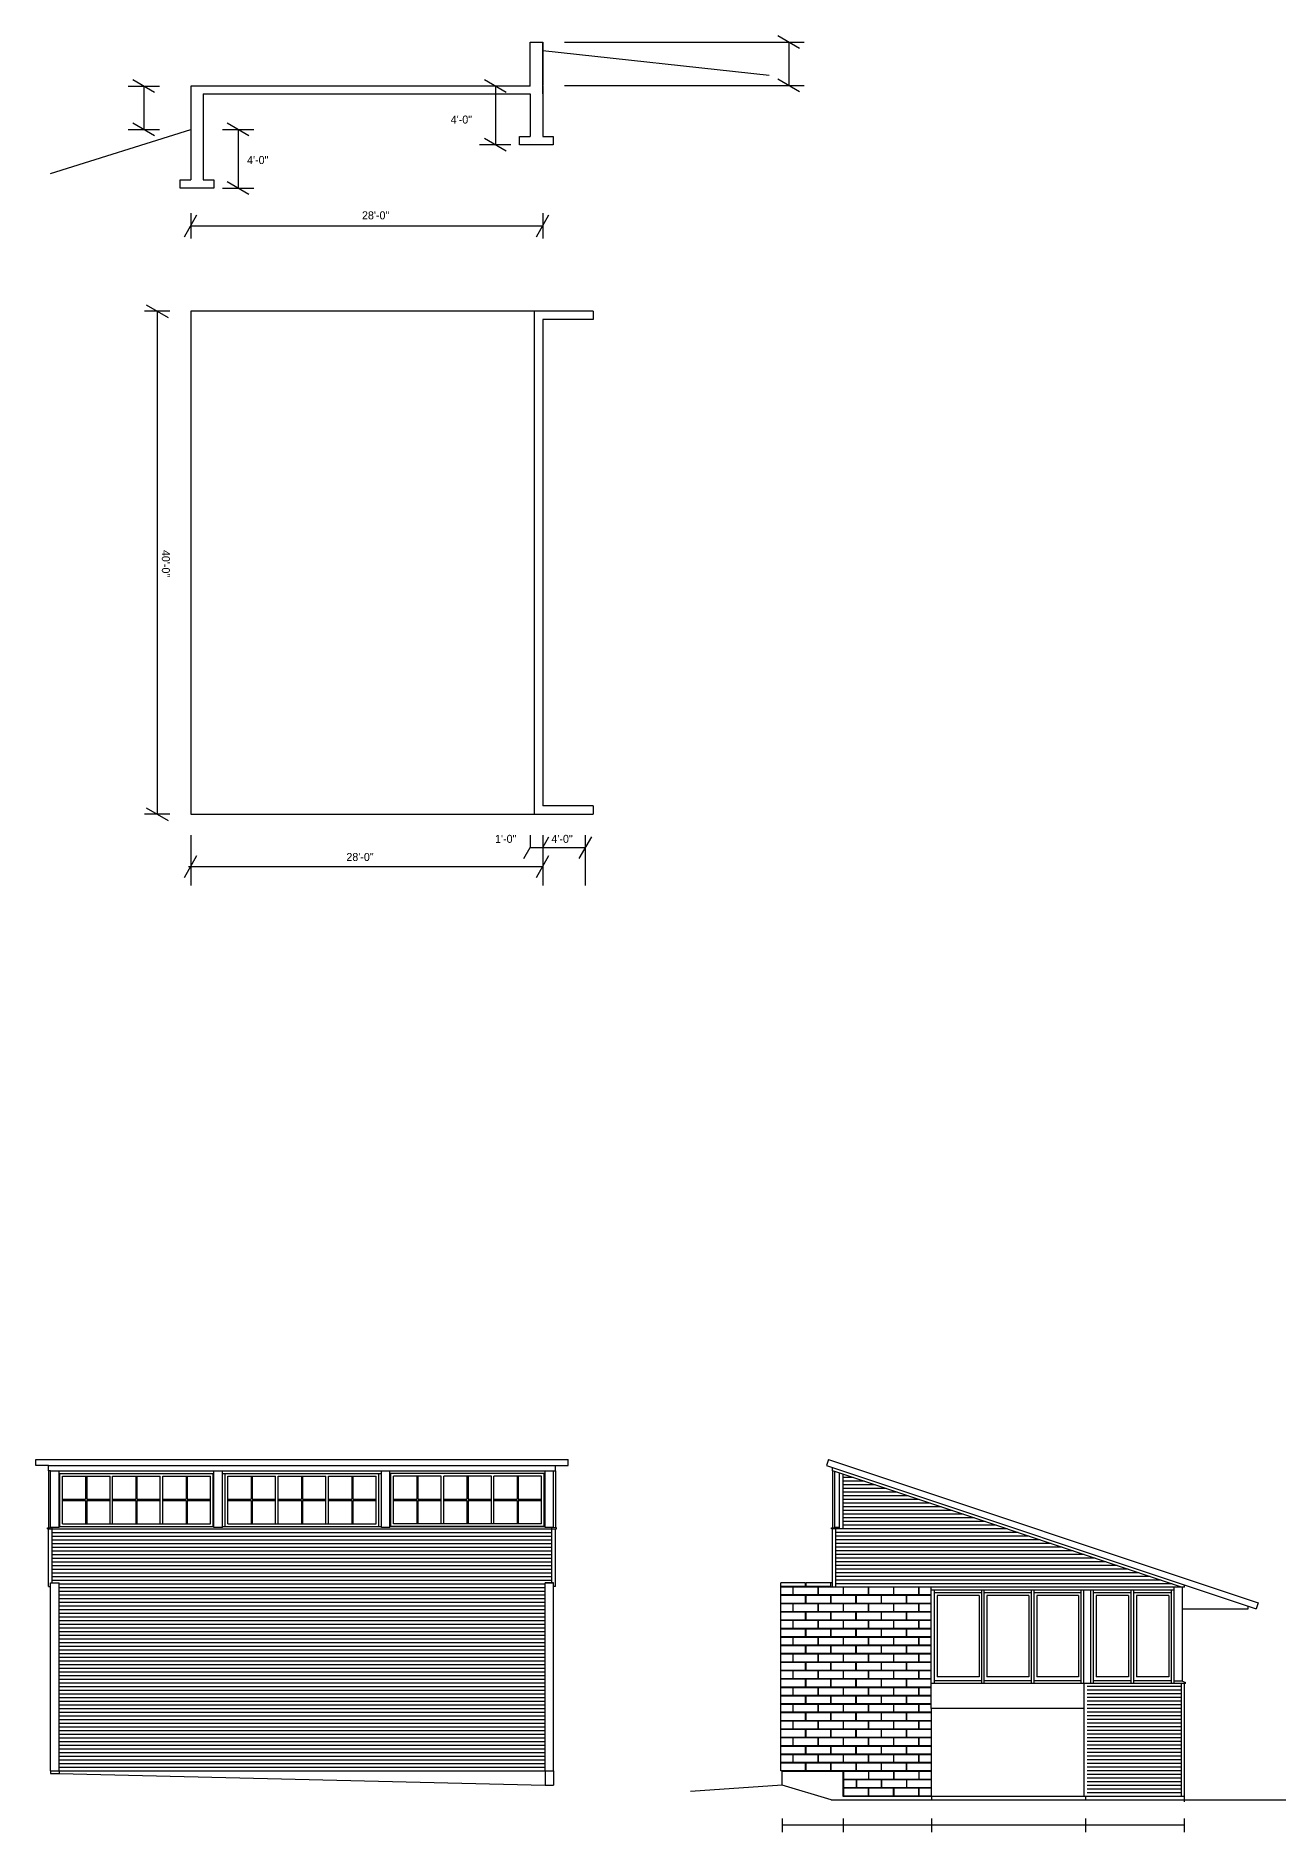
# Model space of a CAD drawing. Header units: inches. Extents: x 419 to 4751, y 1784 to 3815.
# Drawn here: x 2836 to 4022, y 1784 to 3498 of the extents above; entities that cross this region are included whole.
import ezdxf

# ---------------------------------------------------------------- set-up
doc = ezdxf.new("R2010")
doc.units = ezdxf.units.IN
doc.header["$MEASUREMENT"] = 0
for name, color, linetype in [('blocks', 251, 'Continuous'), ('const', 253, 'Continuous'), ('e1', 253, 'Continuous'), ('e2', 251, 'Continuous'), ('walls', 7, 'Continuous')]:
    doc.layers.add(name, color=color, linetype=linetype)

msp = doc.modelspace()

# ---------------------------------------------------------------- linework, layer by layer
msp.add_line((3307.9, 3492.3), (3319.9, 3492.3))
at = {"layer": 'blocks'}
for p, q in [((3570.8, 2018.2), (3547.3, 2018.2)), ((3558.6, 2017.7), (3547.3, 2017.7)), ((3558.6, 2010.2), (3547.3, 2010.2)), ((3570.8, 2009.7), (3547.3, 2009.7)), ((3558.6, 2017.7), (3558.6, 2010.2)), ((3582.6, 2017.7), (3559.1, 2017.7)), ((3559.1, 2010.2), (3559.1, 2017.7)), ((3582.6, 2010.2), (3559.1, 2010.2)), ((3570.8, 2018.2), (3570.8, 2021.7)), ((3570.8, 2002.2), (3570.8, 2009.7)), ((3571.3, 2018.2), (3571.3, 2021.7)), ((3594.8, 2018.2), (3571.3, 2018.2)), ((3594.8, 2009.7), (3571.3, 2009.7)), ((3571.3, 2002.2), (3571.3, 2009.7)), ((3582.6, 2017.7), (3582.6, 2010.2)), ((3596.6, 2017.7), (3583.1, 2017.7)), ((3583.1, 2010.2), (3583.1, 2017.7)), ((3606.6, 2010.2), (3583.1, 2010.2)), ((3594.8, 2018.2), (3594.8, 2021.7)), ((3594.8, 2002.2), (3594.8, 2009.7)), ((3595.3, 2002.2), (3595.3, 2009.7)), ((3618.8, 2009.7), (3595.3, 2009.7)), ((3606.6, 2017.7), (3606.6, 2010.2)), ((3607.1, 2010.2), (3607.1, 2017.7)), ((3630.6, 2010.2), (3607.1, 2010.2)), ((3618.8, 2002.2), (3618.8, 2009.7)), ((3642.8, 2009.7), (3619.3, 2009.7)), ((3619.3, 2002.2), (3619.3, 2009.7)), ((3630.6, 2017.7), (3630.6, 2010.2)), ((3631.1, 2010.2), (3631.1, 2017.7)), ((3654.6, 2010.2), (3631.1, 2010.2)), ((3642.8, 2009.7), (3642.8, 2002.2)), ((3666.8, 2009.7), (3643.3, 2009.7)), ((3643.3, 2002.2), (3643.3, 2009.7)), ((3654.6, 2017.7), (3654.6, 2010.2)), ((3655.1, 2010.2), (3655.1, 2017.7)), ((3678.6, 2010.2), (3655.1, 2010.2)), ((3666.8, 2009.7), (3666.8, 2002.2)), ((3667.3, 2002.2), (3667.3, 2009.7)), ((3690.8, 2009.7), (3667.3, 2009.7)), ((3678.6, 2017.7), (3678.6, 2010.2)), ((3679.1, 2010.2), (3679.1, 2017.7)), ((3690.8, 2010.2), (3679.1, 2010.2)), ((3570.8, 2002.2), (3547.3, 2002.2)), ((3558.6, 2001.7), (3547.3, 2001.7)), ((3558.6, 1994.2), (3547.3, 1994.2)), ((3570.8, 1993.7), (3547.3, 1993.7)), ((3558.6, 2001.7), (3558.6, 1994.2)), ((3559.1, 1994.2), (3559.1, 2001.7)), ((3582.6, 2001.7), (3559.1, 2001.7)), ((3582.6, 1994.2), (3559.1, 1994.2)), ((3570.8, 1986.2), (3570.8, 1993.7)), ((3594.8, 2002.2), (3571.3, 2002.2)), ((3594.8, 1993.7), (3571.3, 1993.7)), ((3571.3, 1986.2), (3571.3, 1993.7)), ((3582.6, 2001.7), (3582.6, 1994.2)), ((3606.6, 2001.7), (3583.1, 2001.7)), ((3583.1, 1994.2), (3583.1, 2001.7)), ((3606.6, 1994.2), (3583.1, 1994.2)), ((3594.8, 1986.2), (3594.8, 1993.7)), ((3618.8, 2002.2), (3595.3, 2002.2)), ((3595.3, 1986.2), (3595.3, 1993.7)), ((3618.8, 1993.7), (3595.3, 1993.7)), ((3606.6, 2001.7), (3606.6, 1994.2)), ((3630.6, 2001.7), (3607.1, 2001.7)), ((3607.1, 1994.2), (3607.1, 2001.7)), ((3630.6, 1994.2), (3607.1, 1994.2)), ((3618.8, 1986.2), (3618.8, 1993.7)), ((3642.8, 2002.2), (3619.3, 2002.2)), ((3642.8, 1993.7), (3619.3, 1993.7)), ((3619.3, 1986.2), (3619.3, 1993.7)), ((3630.6, 2001.7), (3630.6, 1994.2)), ((3654.6, 2001.7), (3631.1, 2001.7)), ((3631.1, 1994.2), (3631.1, 2001.7)), ((3654.6, 1994.2), (3631.1, 1994.2)), ((3642.8, 1993.7), (3642.8, 1986.2)), ((3666.8, 2002.2), (3643.3, 2002.2)), ((3666.8, 1993.7), (3643.3, 1993.7)), ((3643.3, 1986.2), (3643.3, 1993.7)), ((3654.6, 2001.7), (3654.6, 1994.2)), ((3678.6, 2001.7), (3655.1, 2001.7)), ((3655.1, 1994.2), (3655.1, 2001.7)), ((3678.6, 1994.2), (3655.1, 1994.2)), ((3666.8, 1993.7), (3666.8, 1986.2)), ((3690.8, 2002.2), (3667.3, 2002.2)), ((3667.3, 1986.2), (3667.3, 1993.7)), ((3690.8, 1993.7), (3667.3, 1993.7)), ((3678.6, 2001.7), (3678.6, 1994.2)), ((3679.1, 1994.2), (3679.1, 2001.7)), ((3690.8, 2001.7), (3679.1, 2001.7)), ((3690.8, 1994.2), (3679.1, 1994.2)), ((3570.8, 1986.2), (3547.3, 1986.2)), ((3558.6, 1985.7), (3547.3, 1985.7)), ((3558.6, 1978.2), (3547.3, 1978.2)), ((3570.8, 1977.7), (3547.3, 1977.7)), ((3558.6, 1985.7), (3558.6, 1978.2)), ((3559.1, 1978.2), (3559.1, 1985.7)), ((3582.6, 1985.7), (3559.1, 1985.7)), ((3582.6, 1978.2), (3559.1, 1978.2)), ((3570.8, 1970.2), (3570.8, 1977.7)), ((3594.8, 1986.2), (3571.3, 1986.2)), ((3571.3, 1970.2), (3571.3, 1977.7)), ((3594.8, 1977.7), (3571.3, 1977.7)), ((3582.6, 1985.7), (3582.6, 1978.2)), ((3606.6, 1985.7), (3583.1, 1985.7)), ((3583.1, 1978.2), (3583.1, 1985.7)), ((3606.6, 1978.2), (3583.1, 1978.2)), ((3594.8, 1970.2), (3594.8, 1977.7)), ((3618.8, 1986.2), (3595.3, 1986.2)), ((3595.3, 1970.2), (3595.3, 1977.7)), ((3618.8, 1977.7), (3595.3, 1977.7)), ((3606.6, 1985.7), (3606.6, 1978.2)), ((3630.6, 1985.7), (3607.1, 1985.7)), ((3607.1, 1978.2), (3607.1, 1985.7)), ((3630.6, 1978.2), (3607.1, 1978.2)), ((3618.8, 1970.2), (3618.8, 1977.7)), ((3642.8, 1986.2), (3619.3, 1986.2)), ((3642.8, 1977.7), (3619.3, 1977.7)), ((3619.3, 1970.2), (3619.3, 1977.7)), ((3630.6, 1985.7), (3630.6, 1978.2)), ((3654.6, 1985.7), (3631.1, 1985.7)), ((3631.1, 1978.2), (3631.1, 1985.7)), ((3654.6, 1978.2), (3631.1, 1978.2)), ((3642.8, 1977.7), (3642.8, 1970.2)), ((3666.8, 1986.2), (3643.3, 1986.2)), ((3643.3, 1970.2), (3643.3, 1977.7)), ((3666.8, 1977.7), (3643.3, 1977.7)), ((3654.6, 1985.7), (3654.6, 1978.2)), ((3678.6, 1985.7), (3655.1, 1985.7)), ((3655.1, 1978.2), (3655.1, 1985.7)), ((3678.6, 1978.2), (3655.1, 1978.2)), ((3666.8, 1977.7), (3666.8, 1970.2)), ((3690.8, 1986.2), (3667.3, 1986.2)), ((3667.3, 1970.2), (3667.3, 1977.7)), ((3690.8, 1977.7), (3667.3, 1977.7)), ((3678.6, 1985.7), (3678.6, 1978.2)), ((3679.1, 1978.2), (3679.1, 1985.7)), ((3690.8, 1985.7), (3679.1, 1985.7)), ((3690.8, 1978.2), (3679.1, 1978.2)), ((3570.8, 1970.2), (3547.3, 1970.2)), ((3558.6, 1969.7), (3547.3, 1969.7)), ((3558.6, 1962.2), (3547.3, 1962.2)), ((3570.8, 1961.7), (3547.3, 1961.7)), ((3558.6, 1969.7), (3558.6, 1962.2)), ((3559.1, 1962.2), (3559.1, 1969.7)), ((3582.6, 1969.7), (3559.1, 1969.7)), ((3582.6, 1962.2), (3559.1, 1962.2)), ((3570.8, 1954.2), (3570.8, 1961.7)), ((3594.8, 1970.2), (3571.3, 1970.2)), ((3594.8, 1961.7), (3571.3, 1961.7)), ((3571.3, 1954.2), (3571.3, 1961.7)), ((3582.6, 1969.7), (3582.6, 1962.2)), ((3606.6, 1969.7), (3583.1, 1969.7)), ((3583.1, 1962.2), (3583.1, 1969.7)), ((3606.6, 1962.2), (3583.1, 1962.2)), ((3594.8, 1954.2), (3594.8, 1961.7)), ((3618.8, 1970.2), (3595.3, 1970.2)), ((3595.3, 1954.2), (3595.3, 1961.7)), ((3618.8, 1961.7), (3595.3, 1961.7)), ((3606.6, 1969.7), (3606.6, 1962.2)), ((3630.6, 1969.7), (3607.1, 1969.7)), ((3607.1, 1962.2), (3607.1, 1969.7)), ((3630.6, 1962.2), (3607.1, 1962.2)), ((3618.8, 1954.2), (3618.8, 1961.7)), ((3642.8, 1970.2), (3619.3, 1970.2)), ((3642.8, 1961.7), (3619.3, 1961.7)), ((3619.3, 1954.2), (3619.3, 1961.7)), ((3630.6, 1969.7), (3630.6, 1962.2)), ((3631.1, 1962.2), (3631.1, 1969.7)), ((3654.6, 1969.7), (3631.1, 1969.7)), ((3654.6, 1962.2), (3631.1, 1962.2)), ((3642.8, 1961.7), (3642.8, 1954.2)), ((3666.8, 1970.2), (3643.3, 1970.2)), ((3666.8, 1961.7), (3643.3, 1961.7)), ((3643.3, 1954.2), (3643.3, 1961.7)), ((3654.6, 1969.7), (3654.6, 1962.2)), ((3678.6, 1969.7), (3655.1, 1969.7)), ((3655.1, 1962.2), (3655.1, 1969.7)), ((3678.6, 1962.2), (3655.1, 1962.2)), ((3666.8, 1961.7), (3666.8, 1954.2)), ((3690.8, 1970.2), (3667.3, 1970.2)), ((3667.3, 1954.2), (3667.3, 1961.7)), ((3690.8, 1961.7), (3667.3, 1961.7)), ((3678.6, 1969.7), (3678.6, 1962.2)), ((3679.1, 1962.2), (3679.1, 1969.7)), ((3690.8, 1969.7), (3679.1, 1969.7)), ((3690.8, 1962.2), (3679.1, 1962.2)), ((3570.8, 1954.2), (3547.3, 1954.2)), ((3558.6, 1953.7), (3547.3, 1953.7)), ((3558.6, 1946.2), (3547.3, 1946.2)), ((3570.8, 1945.7), (3547.3, 1945.7)), ((3570.8, 1938.2), (3547.3, 1938.2)), ((3558.6, 1937.7), (3547.3, 1937.7)), ((3558.6, 1953.7), (3558.6, 1946.2)), ((3558.6, 1937.7), (3558.6, 1930.2)), ((3559.1, 1946.2), (3559.1, 1953.7)), ((3582.6, 1953.7), (3559.1, 1953.7)), ((3582.6, 1946.2), (3559.1, 1946.2)), ((3582.6, 1937.7), (3559.1, 1937.7)), ((3559.1, 1930.2), (3559.1, 1937.7)), ((3570.8, 1938.2), (3570.8, 1945.7)), ((3594.8, 1954.2), (3571.3, 1954.2)), ((3594.8, 1945.7), (3571.3, 1945.7)), ((3571.3, 1938.2), (3571.3, 1945.7)), ((3594.8, 1938.2), (3571.3, 1938.2)), ((3582.6, 1953.7), (3582.6, 1946.2)), ((3582.6, 1937.7), (3582.6, 1930.2)), ((3606.6, 1953.7), (3583.1, 1953.7)), ((3583.1, 1946.2), (3583.1, 1953.7)), ((3606.6, 1946.2), (3583.1, 1946.2)), ((3606.6, 1937.7), (3583.1, 1937.7)), ((3583.1, 1930.2), (3583.1, 1937.7)), ((3594.8, 1938.2), (3594.8, 1945.7)), ((3618.8, 1954.2), (3595.3, 1954.2)), ((3618.8, 1945.7), (3595.3, 1945.7)), ((3595.3, 1938.2), (3595.3, 1945.7)), ((3618.8, 1938.2), (3595.3, 1938.2)), ((3606.6, 1953.7), (3606.6, 1946.2)), ((3606.6, 1937.7), (3606.6, 1930.2)), ((3630.6, 1953.7), (3607.1, 1953.7)), ((3607.1, 1946.2), (3607.1, 1953.7)), ((3630.6, 1946.2), (3607.1, 1946.2)), ((3630.6, 1937.7), (3607.1, 1937.7)), ((3607.1, 1930.2), (3607.1, 1937.7)), ((3618.8, 1938.2), (3618.8, 1945.7)), ((3642.8, 1954.2), (3619.3, 1954.2)), ((3642.8, 1945.7), (3619.3, 1945.7)), ((3619.3, 1938.2), (3619.3, 1945.7)), ((3642.8, 1938.2), (3619.3, 1938.2)), ((3630.6, 1953.7), (3630.6, 1946.2)), ((3630.6, 1937.7), (3630.6, 1930.2)), ((3654.6, 1953.7), (3631.1, 1953.7)), ((3631.1, 1946.2), (3631.1, 1953.7)), ((3654.6, 1946.2), (3631.1, 1946.2)), ((3631.1, 1930.2), (3631.1, 1937.7)), ((3654.6, 1937.7), (3631.1, 1937.7)), ((3642.8, 1945.7), (3642.8, 1938.2)), ((3666.8, 1954.2), (3643.3, 1954.2)), ((3666.8, 1945.7), (3643.3, 1945.7)), ((3643.3, 1938.2), (3643.3, 1945.7)), ((3666.8, 1938.2), (3643.3, 1938.2)), ((3654.6, 1953.7), (3654.6, 1946.2)), ((3654.6, 1937.7), (3654.6, 1930.2)), ((3678.6, 1953.7), (3655.1, 1953.7)), ((3655.1, 1946.2), (3655.1, 1953.7)), ((3678.6, 1946.2), (3655.1, 1946.2)), ((3678.6, 1937.7), (3655.1, 1937.7)), ((3655.1, 1930.2), (3655.1, 1937.7)), ((3666.8, 1945.7), (3666.8, 1938.2)), ((3690.8, 1954.2), (3667.3, 1954.2)), ((3690.8, 1945.7), (3667.3, 1945.7)), ((3667.3, 1938.2), (3667.3, 1945.7)), ((3690.8, 1938.2), (3667.3, 1938.2)), ((3678.6, 1953.7), (3678.6, 1946.2)), ((3678.6, 1937.7), (3678.6, 1930.2)), ((3679.1, 1946.2), (3679.1, 1953.7)), ((3690.8, 1953.7), (3679.1, 1953.7)), ((3690.8, 1946.2), (3679.1, 1946.2)), ((3679.1, 1930.2), (3679.1, 1937.7)), ((3690.8, 1937.7), (3679.1, 1937.7)), ((3558.6, 1930.2), (3547.3, 1930.2)), ((3570.8, 1929.7), (3547.3, 1929.7)), ((3570.8, 1922.2), (3547.3, 1922.2)), ((3558.6, 1921.7), (3547.3, 1921.7)), ((3558.6, 1921.7), (3558.6, 1914.2)), ((3582.6, 1930.2), (3559.1, 1930.2)), ((3582.6, 1921.7), (3559.1, 1921.7)), ((3559.1, 1914.2), (3559.1, 1921.7)), ((3570.8, 1922.2), (3570.8, 1929.7)), ((3594.8, 1929.7), (3571.3, 1929.7)), ((3571.3, 1922.2), (3571.3, 1929.7)), ((3594.8, 1922.2), (3571.3, 1922.2)), ((3582.6, 1921.7), (3582.6, 1914.2)), ((3606.6, 1930.2), (3583.1, 1930.2)), ((3606.6, 1921.7), (3583.1, 1921.7)), ((3583.1, 1914.2), (3583.1, 1921.7)), ((3594.8, 1922.2), (3594.8, 1929.7)), ((3595.3, 1922.2), (3595.3, 1929.7)), ((3618.8, 1929.7), (3595.3, 1929.7)), ((3618.8, 1922.2), (3595.3, 1922.2)), ((3606.6, 1921.7), (3606.6, 1914.2)), ((3630.6, 1930.2), (3607.1, 1930.2)), ((3630.6, 1921.7), (3607.1, 1921.7)), ((3607.1, 1914.2), (3607.1, 1921.7)), ((3618.8, 1922.2), (3618.8, 1929.7)), ((3642.8, 1929.7), (3619.3, 1929.7)), ((3619.3, 1922.2), (3619.3, 1929.7)), ((3642.8, 1922.2), (3619.3, 1922.2)), ((3630.6, 1921.7), (3630.6, 1914.2)), ((3654.6, 1930.2), (3631.1, 1930.2)), ((3631.1, 1914.2), (3631.1, 1921.7)), ((3654.6, 1921.7), (3631.1, 1921.7)), ((3642.8, 1929.7), (3642.8, 1922.2)), ((3666.8, 1929.7), (3643.3, 1929.7)), ((3643.3, 1922.2), (3643.3, 1929.7)), ((3666.8, 1922.2), (3643.3, 1922.2)), ((3654.6, 1921.7), (3654.6, 1914.2)), ((3678.6, 1930.2), (3655.1, 1930.2)), ((3678.6, 1921.7), (3655.1, 1921.7)), ((3655.1, 1914.2), (3655.1, 1921.7)), ((3666.8, 1929.7), (3666.8, 1922.2)), ((3667.3, 1922.2), (3667.3, 1929.7)), ((3690.8, 1929.7), (3667.3, 1929.7)), ((3690.8, 1922.2), (3667.3, 1922.2)), ((3678.6, 1921.7), (3678.6, 1914.2)), ((3690.8, 1930.2), (3679.1, 1930.2)), ((3679.1, 1914.2), (3679.1, 1921.7)), ((3690.8, 1921.7), (3679.1, 1921.7)), ((3558.6, 1914.2), (3547.3, 1914.2)), ((3570.8, 1913.7), (3547.3, 1913.7)), ((3570.8, 1906.2), (3547.3, 1906.2)), ((3558.6, 1905.7), (3547.3, 1905.7)), ((3558.6, 1905.7), (3558.6, 1898.2)), ((3582.6, 1914.2), (3559.1, 1914.2)), ((3559.1, 1898.2), (3559.1, 1905.7)), ((3582.6, 1905.7), (3559.1, 1905.7)), ((3570.8, 1906.2), (3570.8, 1913.7)), ((3594.8, 1913.7), (3571.3, 1913.7)), ((3571.3, 1906.2), (3571.3, 1913.7)), ((3594.8, 1906.2), (3571.3, 1906.2)), ((3582.6, 1905.7), (3582.6, 1898.2)), ((3606.6, 1914.2), (3583.1, 1914.2)), ((3583.1, 1898.2), (3583.1, 1905.7)), ((3606.6, 1905.7), (3583.1, 1905.7)), ((3594.8, 1906.2), (3594.8, 1913.7)), ((3595.3, 1906.2), (3595.3, 1913.7)), ((3618.8, 1913.7), (3595.3, 1913.7)), ((3618.8, 1906.2), (3595.3, 1906.2)), ((3606.6, 1905.7), (3606.6, 1898.2)), ((3630.6, 1914.2), (3607.1, 1914.2)), ((3607.1, 1898.2), (3607.1, 1905.7)), ((3630.6, 1905.7), (3607.1, 1905.7)), ((3618.8, 1906.2), (3618.8, 1913.7)), ((3642.8, 1913.7), (3619.3, 1913.7)), ((3619.3, 1906.2), (3619.3, 1913.7)), ((3642.8, 1906.2), (3619.3, 1906.2)), ((3630.6, 1905.7), (3630.6, 1898.2)), ((3654.6, 1914.2), (3631.1, 1914.2)), ((3631.1, 1898.2), (3631.1, 1905.7)), ((3654.6, 1905.7), (3631.1, 1905.7)), ((3642.8, 1913.7), (3642.8, 1906.2)), ((3666.8, 1913.7), (3643.3, 1913.7)), ((3643.3, 1906.2), (3643.3, 1913.7)), ((3666.8, 1906.2), (3643.3, 1906.2)), ((3654.6, 1905.7), (3654.6, 1898.2)), ((3678.6, 1914.2), (3655.1, 1914.2)), ((3655.1, 1898.2), (3655.1, 1905.7)), ((3678.6, 1905.7), (3655.1, 1905.7)), ((3666.8, 1913.7), (3666.8, 1906.2)), ((3667.3, 1906.2), (3667.3, 1913.7)), ((3690.8, 1913.7), (3667.3, 1913.7)), ((3690.8, 1906.2), (3667.3, 1906.2)), ((3678.6, 1905.7), (3678.6, 1898.2)), ((3690.8, 1914.2), (3679.1, 1914.2)), ((3679.1, 1898.2), (3679.1, 1905.7)), ((3690.8, 1905.7), (3679.1, 1905.7)), ((3558.6, 1898.2), (3547.3, 1898.2)), ((3570.8, 1897.7), (3547.3, 1897.7)), ((3570.8, 1890.2), (3547.3, 1890.2)), ((3558.6, 1889.7), (3547.3, 1889.7)), ((3558.6, 1889.7), (3558.6, 1882.2)), ((3582.6, 1898.2), (3559.1, 1898.2)), ((3582.6, 1889.7), (3559.1, 1889.7)), ((3559.1, 1882.2), (3559.1, 1889.7)), ((3570.8, 1890.2), (3570.8, 1897.7)), ((3594.8, 1897.7), (3571.3, 1897.7)), ((3571.3, 1890.2), (3571.3, 1897.7)), ((3594.8, 1890.2), (3571.3, 1890.2)), ((3582.6, 1889.7), (3582.6, 1882.2)), ((3606.6, 1898.2), (3583.1, 1898.2)), ((3606.6, 1889.7), (3583.1, 1889.7)), ((3583.1, 1882.2), (3583.1, 1889.7)), ((3594.8, 1890.2), (3594.8, 1897.7)), ((3595.3, 1890.2), (3595.3, 1897.7)), ((3618.8, 1897.7), (3595.3, 1897.7)), ((3618.8, 1890.2), (3595.3, 1890.2)), ((3606.6, 1889.7), (3606.6, 1882.2)), ((3630.6, 1898.2), (3607.1, 1898.2)), ((3630.6, 1889.7), (3607.1, 1889.7)), ((3607.1, 1882.2), (3607.1, 1889.7)), ((3618.8, 1890.2), (3618.8, 1897.7)), ((3642.8, 1897.7), (3619.3, 1897.7)), ((3619.3, 1890.2), (3619.3, 1897.7)), ((3642.8, 1890.2), (3619.3, 1890.2)), ((3630.6, 1889.7), (3630.6, 1882.2)), ((3654.6, 1898.2), (3631.1, 1898.2)), ((3631.1, 1882.2), (3631.1, 1889.7)), ((3654.6, 1889.7), (3631.1, 1889.7)), ((3642.8, 1897.7), (3642.8, 1890.2)), ((3666.8, 1897.7), (3643.3, 1897.7)), ((3643.3, 1890.2), (3643.3, 1897.7)), ((3666.8, 1890.2), (3643.3, 1890.2)), ((3654.6, 1889.7), (3654.6, 1882.2)), ((3678.6, 1898.2), (3655.1, 1898.2)), ((3678.6, 1889.7), (3655.1, 1889.7)), ((3655.1, 1882.2), (3655.1, 1889.7)), ((3666.8, 1897.7), (3666.8, 1890.2)), ((3667.3, 1890.2), (3667.3, 1897.7)), ((3690.8, 1897.7), (3667.3, 1897.7)), ((3690.8, 1890.2), (3667.3, 1890.2)), ((3678.6, 1889.7), (3678.6, 1882.2)), ((3690.8, 1898.2), (3679.1, 1898.2)), ((3679.1, 1882.2), (3679.1, 1889.7)), ((3690.8, 1889.7), (3679.1, 1889.7)), ((3558.6, 1882.2), (3547.3, 1882.2)), ((3570.8, 1881.7), (3547.3, 1881.7)), ((3570.8, 1874.2), (3547.3, 1874.2)), ((3558.6, 1873.7), (3547.3, 1873.7)), ((3558.6, 1873.7), (3558.6, 1866.2)), ((3582.6, 1882.2), (3559.1, 1882.2)), ((3582.6, 1873.7), (3559.1, 1873.7)), ((3559.1, 1866.2), (3559.1, 1873.7)), ((3570.8, 1874.2), (3570.8, 1881.7)), ((3594.8, 1881.7), (3571.3, 1881.7)), ((3571.3, 1874.2), (3571.3, 1881.7)), ((3594.8, 1874.2), (3571.3, 1874.2)), ((3582.6, 1873.7), (3582.6, 1866.2)), ((3606.6, 1882.2), (3583.1, 1882.2)), ((3606.6, 1873.7), (3583.1, 1873.7)), ((3583.1, 1866.2), (3583.1, 1873.7)), ((3594.8, 1874.2), (3594.8, 1881.7)), ((3595.3, 1874.2), (3595.3, 1881.7)), ((3618.8, 1881.7), (3595.3, 1881.7)), ((3618.8, 1874.2), (3595.3, 1874.2)), ((3606.6, 1873.7), (3606.6, 1866.2)), ((3630.6, 1882.2), (3607.1, 1882.2)), ((3630.6, 1873.7), (3607.1, 1873.7)), ((3607.1, 1866.2), (3607.1, 1873.7)), ((3618.8, 1874.2), (3618.8, 1881.7)), ((3642.8, 1881.7), (3619.3, 1881.7)), ((3619.3, 1874.2), (3619.3, 1881.7)), ((3642.8, 1874.2), (3619.3, 1874.2)), ((3630.6, 1873.7), (3630.6, 1866.2)), ((3654.6, 1882.2), (3631.1, 1882.2)), ((3631.1, 1866.2), (3631.1, 1873.7)), ((3654.6, 1873.7), (3631.1, 1873.7)), ((3642.8, 1881.7), (3642.8, 1874.2)), ((3666.8, 1881.7), (3643.3, 1881.7)), ((3643.3, 1874.2), (3643.3, 1881.7)), ((3666.8, 1874.2), (3643.3, 1874.2)), ((3654.6, 1873.7), (3654.6, 1866.2)), ((3678.6, 1882.2), (3655.1, 1882.2)), ((3678.6, 1873.7), (3655.1, 1873.7)), ((3655.1, 1866.2), (3655.1, 1873.7)), ((3666.8, 1881.7), (3666.8, 1874.2)), ((3667.3, 1874.2), (3667.3, 1881.7)), ((3690.8, 1881.7), (3667.3, 1881.7)), ((3690.8, 1874.2), (3667.3, 1874.2)), ((3678.6, 1873.7), (3678.6, 1866.2)), ((3690.8, 1882.2), (3679.1, 1882.2)), ((3679.1, 1866.2), (3679.1, 1873.7)), ((3690.8, 1873.7), (3679.1, 1873.7)), ((3558.6, 1866.2), (3547.3, 1866.2)), ((3570.8, 1865.7), (3547.3, 1865.7)), ((3570.8, 1858.2), (3547.3, 1858.2)), ((3558.6, 1857.7), (3547.3, 1857.7)), ((3558.6, 1857.7), (3558.6, 1850.2)), ((3582.6, 1866.2), (3559.1, 1866.2)), ((3582.6, 1857.7), (3559.1, 1857.7)), ((3559.1, 1850.2), (3559.1, 1857.7)), ((3570.8, 1858.2), (3570.8, 1865.7)), ((3594.8, 1865.7), (3571.3, 1865.7)), ((3571.3, 1858.2), (3571.3, 1865.7)), ((3594.8, 1858.2), (3571.3, 1858.2)), ((3582.6, 1857.7), (3582.6, 1850.2)), ((3606.6, 1866.2), (3583.1, 1866.2)), ((3606.6, 1857.7), (3583.1, 1857.7)), ((3583.1, 1850.2), (3583.1, 1857.7)), ((3594.8, 1858.2), (3594.8, 1865.7)), ((3618.8, 1865.7), (3595.3, 1865.7)), ((3595.3, 1858.2), (3595.3, 1865.7)), ((3618.8, 1858.2), (3595.3, 1858.2)), ((3606.6, 1857.7), (3606.6, 1850.2)), ((3630.6, 1866.2), (3607.1, 1866.2)), ((3630.6, 1857.7), (3607.1, 1857.7)), ((3607.1, 1850.2), (3607.1, 1857.7)), ((3618.8, 1858.2), (3618.8, 1865.7)), ((3642.8, 1865.7), (3619.3, 1865.7)), ((3619.3, 1858.2), (3619.3, 1865.7)), ((3642.8, 1858.2), (3619.3, 1858.2)), ((3630.6, 1857.7), (3630.6, 1850.2)), ((3654.6, 1866.2), (3631.1, 1866.2)), ((3654.6, 1857.7), (3631.1, 1857.7)), ((3631.1, 1850.2), (3631.1, 1857.7)), ((3642.8, 1865.7), (3642.8, 1858.2)), ((3666.8, 1865.7), (3643.3, 1865.7)), ((3643.3, 1858.2), (3643.3, 1865.7)), ((3666.8, 1858.2), (3643.3, 1858.2)), ((3654.6, 1857.7), (3654.6, 1850.2)), ((3678.6, 1866.2), (3655.1, 1866.2)), ((3678.6, 1857.7), (3655.1, 1857.7)), ((3655.1, 1850.2), (3655.1, 1857.7)), ((3666.8, 1865.7), (3666.8, 1858.2)), ((3690.8, 1865.7), (3667.3, 1865.7)), ((3667.3, 1858.2), (3667.3, 1865.7)), ((3690.8, 1858.2), (3667.3, 1858.2)), ((3678.6, 1857.7), (3678.6, 1850.2)), ((3690.8, 1866.2), (3679.1, 1866.2)), ((3690.8, 1857.7), (3679.1, 1857.7)), ((3679.1, 1850.2), (3679.1, 1857.7)), ((3558.6, 1850.2), (3547.3, 1850.2)), ((3570.8, 1849.7), (3547.3, 1849.7)), ((3570.8, 1842.2), (3547.3, 1842.2)), ((3582.6, 1850.2), (3559.1, 1850.2)), ((3570.8, 1842.2), (3570.8, 1849.7)), ((3594.8, 1849.7), (3571.3, 1849.7)), ((3571.3, 1842.2), (3571.3, 1849.7)), ((3594.8, 1842.2), (3571.3, 1842.2)), ((3606.6, 1850.2), (3583.1, 1850.2)), ((3594.8, 1842.2), (3594.8, 1849.7)), ((3618.8, 1849.7), (3595.3, 1849.7)), ((3595.3, 1842.2), (3595.3, 1849.7)), ((3618.8, 1842.2), (3595.3, 1842.2)), ((3630.6, 1850.2), (3607.1, 1850.2)), ((3630.8, 1841.7), (3607.3, 1841.7)), ((3607.3, 1834.2), (3607.3, 1841.7)), ((3618.8, 1849.7), (3618.8, 1842.2)), ((3642.8, 1849.7), (3619.3, 1849.7)), ((3619.3, 1842.2), (3619.3, 1849.7)), ((3642.8, 1842.2), (3619.3, 1842.2)), ((3630.8, 1841.7), (3630.8, 1834.2)), ((3654.6, 1850.2), (3631.1, 1850.2)), ((3654.8, 1841.7), (3631.3, 1841.7)), ((3631.3, 1834.2), (3631.3, 1841.7)), ((3642.8, 1849.7), (3642.8, 1842.2)), ((3666.8, 1849.7), (3643.3, 1849.7)), ((3643.3, 1842.2), (3643.3, 1849.7)), ((3666.8, 1842.2), (3643.3, 1842.2)), ((3654.8, 1841.7), (3654.8, 1834.2)), ((3678.6, 1850.2), (3655.1, 1850.2)), ((3678.8, 1841.7), (3655.3, 1841.7)), ((3655.3, 1834.2), (3655.3, 1841.7)), ((3666.8, 1849.7), (3666.8, 1842.2)), ((3690.8, 1849.7), (3667.3, 1849.7)), ((3667.3, 1842.2), (3667.3, 1849.7)), ((3690.8, 1842.2), (3667.3, 1842.2)), ((3678.8, 1841.7), (3678.8, 1834.2)), ((3690.8, 1850.2), (3679.1, 1850.2)), ((3690.8, 1841.7), (3679.3, 1841.7)), ((3679.3, 1834.2), (3679.3, 1841.7)), ((3630.8, 1834.2), (3607.3, 1834.2)), ((3607.3, 1826.2), (3607.3, 1833.7)), ((3619.1, 1833.7), (3607.3, 1833.7)), ((3619.1, 1826.2), (3607.3, 1826.2)), ((3630.8, 1825.7), (3607.3, 1825.7)), ((3607.3, 1818.2), (3607.3, 1825.7)), ((3630.8, 1818.2), (3607.3, 1818.2)), ((3619.1, 1833.7), (3619.1, 1826.2)), ((3643.1, 1833.7), (3619.6, 1833.7)), ((3619.6, 1826.2), (3619.6, 1833.7)), ((3643.1, 1826.2), (3619.6, 1826.2)), ((3630.8, 1818.2), (3630.8, 1825.7)), ((3654.8, 1834.2), (3631.3, 1834.2)), ((3631.3, 1818.2), (3631.3, 1825.7)), ((3654.8, 1825.7), (3631.3, 1825.7)), ((3654.8, 1818.2), (3631.3, 1818.2)), ((3643.1, 1833.7), (3643.1, 1826.2)), ((3643.6, 1826.2), (3643.6, 1833.7)), ((3667.1, 1833.7), (3643.6, 1833.7)), ((3667.1, 1826.2), (3643.6, 1826.2)), ((3654.8, 1818.2), (3654.8, 1825.7)), ((3678.8, 1834.2), (3655.3, 1834.2)), ((3678.8, 1825.7), (3655.3, 1825.7)), ((3655.3, 1818.2), (3655.3, 1825.7)), ((3678.8, 1818.2), (3655.3, 1818.2)), ((3667.1, 1833.7), (3667.1, 1826.2)), ((3667.6, 1826.2), (3667.6, 1833.7)), ((3690.8, 1833.7), (3667.6, 1833.7)), ((3690.8, 1826.2), (3667.6, 1826.2)), ((3678.8, 1818.2), (3678.8, 1825.7)), ((3690.8, 1834.2), (3679.3, 1834.2)), ((3690.8, 1825.7), (3679.3, 1825.7)), ((3679.3, 1818.2), (3679.3, 1825.7)), ((3690.8, 1818.2), (3679.3, 1818.2))]:
    msp.add_line(p, q, dxfattribs=at)
at = {"layer": 'const'}
for p, q in [((3565.1, 3486.2), (3544.4, 3498.2)), ((3319.9, 3492.3), (3319.9, 3450.8)), ((3340.7, 3492.2), (3569.6, 3492.2)), ((3554.7, 3492.2), (3554.7, 3450.8)), ((2924.2, 3450.3), (2954.1, 3450.3)), ((2949.5, 3444.3), (2928.8, 3456.3)), ((2939.2, 3450.3), (2939.2, 3408.8)), ((3285, 3444.3), (3264.3, 3456.3)), ((3274.7, 3450.3), (3274.7, 3394.3)), ((3340.7, 3450.8), (3569.6, 3450.8)), ((3565.1, 3444.8), (3544.4, 3456.8)), ((2949.5, 3402.8), (2928.8, 3414.8)), ((3039.5, 3402.8), (3018.7, 3414.8)), ((2924.2, 3408.8), (2954.1, 3408.8)), ((3014.2, 3408.8), (3044, 3408.8)), ((3029.1, 3408.8), (3029.1, 3352.8)), ((3285, 3388.3), (3264.3, 3400.3)), ((3289.6, 3394.3), (3259.7, 3394.3)), ((3014.2, 3352.8), (3044, 3352.8)), ((3039.5, 3346.8), (3018.7, 3358.8)), ((2977.9, 3306.6), (2989.9, 3327.4)), ((2983.9, 3329), (2983.9, 3305)), ((3313.9, 3306.6), (3325.9, 3327.4)), ((3319.9, 3329), (3319.9, 3305)), ((2983.9, 3317), (3319.9, 3317)), ((2941.5, 3241.5), (2962.3, 3229.5)), ((2963.9, 3235.5), (2939.9, 3235.5)), ((2951.9, 3235.5), (2951.9, 2755.5)), ((2941.5, 2761.5), (2962.3, 2749.5)), ((2963.9, 2755.5), (2939.9, 2755.5)), ((2983.9, 2735.5), (2983.9, 2687.5)), ((3307.9, 2735.5), (3307.9, 2723.5)), ((3319.9, 2735.5), (3319.9, 2687.5)), ((3319.9, 2723.5), (3325.9, 2733.9)), ((3354.8, 2713.1), (3366.8, 2733.9)), ((3360.8, 2687.5), (3360.8, 2735.5)), ((2977.9, 2695.1), (2989.9, 2715.9)), ((3301.9, 2713.1), (3307.9, 2723.5)), ((3307.9, 2723.5), (3360.8, 2723.5)), ((3313.9, 2695.1), (3325.9, 2715.9)), ((2981.7, 2705.5), (3319.9, 2705.5))]:
    msp.add_line(p, q, dxfattribs=at)
at = {"layer": 'e1'}
for p, q in [((2848.2, 2133.8), (3332.2, 2133.8)), ((2858.2, 2074.7), (2858.2, 2128.7)), ((3006.1, 2074.7), (3006.1, 2128.7)), ((3014.1, 2074.7), (3014.1, 2128.7)), ((3166.1, 2074.7), (3166.1, 2128.7)), ((3174.1, 2074.7), (3174.1, 2128.7)), ((3322.2, 2074.7), (3322.2, 2128.7)), ((2847.2, 2073.2), (3333.2, 2073.2)), ((3603.1, 2073.2), (3595.6, 2073.2)), ((3690.8, 1901.7), (3690.8, 2017.7)), ((3922.6, 1925.7), (3922.6, 2017.7)), ((3933.6, 1925.7), (3690.8, 1925.7))]:
    msp.add_line(p, q, dxfattribs=at)
at = {"layer": 'e2'}
for p, q in [((2848.2, 2128.7), (2848.2, 2074.4)), ((2850.2, 2128.7), (3330.2, 2128.7)), ((2858.2, 2126.2), (3006.1, 2126.2)), ((2858.9, 2075.7), (2858.9, 2126.2)), ((3005.4, 2075.7), (3005.4, 2126.2)), ((3014.1, 2126.2), (3166.1, 2126.2)), ((3016.9, 2075.7), (3016.9, 2126.2)), ((3163.4, 2075.7), (3163.4, 2126.2)), ((3322.1, 2126.2), (3174.1, 2126.2)), ((3174.9, 2075.7), (3174.9, 2126.2)), ((3321.4, 2075.7), (3321.4, 2126.2)), ((3332.2, 2128.7), (3332.2, 2074.4)), ((3596.6, 2128.7), (3596.6, 2074.4)), ((3929.6, 2017.7), (3598.6, 2128.1)), ((3603.1, 2073.2), (3603.1, 2126.6)), ((2861.4, 2123.7), (2906.9, 2123.7)), ((2861.4, 2078.2), (2861.4, 2123.7)), ((2883.6, 2123.7), (2883.6, 2101.5)), ((2884.6, 2123.7), (2884.6, 2101.5)), ((2906.9, 2078.2), (2906.9, 2123.7)), ((2909.4, 2078.2), (2909.4, 2123.7)), ((2909.4, 2123.7), (2954.9, 2123.7)), ((2931.6, 2123.7), (2931.6, 2101.5)), ((2932.6, 2123.7), (2932.6, 2101.5)), ((2954.9, 2078.2), (2954.9, 2123.7)), ((2957.4, 2123.7), (3002.9, 2123.7)), ((2957.4, 2078.2), (2957.4, 2123.7)), ((2979.6, 2123.7), (2979.6, 2101.5)), ((2980.6, 2123.7), (2980.6, 2101.5)), ((3002.9, 2078.2), (3002.9, 2123.7)), ((3019.4, 2123.7), (3064.9, 2123.7)), ((3019.4, 2078.2), (3019.4, 2123.7)), ((3041.6, 2123.7), (3041.6, 2101.5)), ((3042.6, 2123.7), (3042.6, 2101.5)), ((3064.9, 2078.2), (3064.9, 2123.7)), ((3067.4, 2078.2), (3067.4, 2123.7)), ((3067.4, 2123.7), (3112.9, 2123.7)), ((3089.6, 2123.7), (3089.6, 2101.5)), ((3090.6, 2123.7), (3090.6, 2101.5)), ((3112.9, 2078.2), (3112.9, 2123.7)), ((3115.4, 2123.7), (3160.9, 2123.7)), ((3115.4, 2078.2), (3115.4, 2123.7)), ((3137.6, 2123.7), (3137.6, 2101.5)), ((3138.6, 2123.7), (3138.6, 2101.5)), ((3160.9, 2078.2), (3160.9, 2123.7)), ((3222.9, 2123.7), (3177.4, 2123.7)), ((3177.4, 2078.2), (3177.4, 2123.7)), ((3199.6, 2123.7), (3199.6, 2101.5)), ((3200.6, 2123.7), (3200.6, 2101.5)), ((3222.9, 2078.2), (3222.9, 2123.7)), ((3225.4, 2078.2), (3225.4, 2123.7)), ((3270.9, 2123.7), (3225.4, 2123.7)), ((3247.6, 2123.7), (3247.6, 2101.5)), ((3248.6, 2123.7), (3248.6, 2101.5)), ((3270.9, 2078.2), (3270.9, 2123.7)), ((3318.9, 2123.7), (3273.4, 2123.7)), ((3273.4, 2078.2), (3273.4, 2123.7)), ((3295.6, 2123.7), (3295.6, 2101.5)), ((3296.6, 2123.7), (3296.6, 2101.5)), ((3318.9, 2078.2), (3318.9, 2123.7)), ((3606.6, 2073.2), (3606.6, 2125.4)), ((3616.1, 2122.2), (3606.6, 2122.2)), ((3626.6, 2118.7), (3606.6, 2118.7)), ((3637.1, 2115.2), (3606.6, 2115.2)), ((3647.6, 2111.7), (3606.6, 2111.7)), ((2861.4, 2101.5), (2883.6, 2101.5)), ((2861.4, 2100.5), (2883.6, 2100.5)), ((2883.6, 2100.5), (2883.6, 2078.2)), ((2884.6, 2101.5), (2906.9, 2101.5)), ((2884.6, 2100.5), (2884.6, 2078.2)), ((2884.6, 2100.5), (2906.9, 2100.5)), ((2909.4, 2101.5), (2931.6, 2101.5)), ((2909.4, 2100.5), (2931.6, 2100.5)), ((2931.6, 2100.5), (2931.6, 2078.2)), ((2932.6, 2101.5), (2954.9, 2101.5)), ((2932.6, 2100.5), (2932.6, 2078.2)), ((2932.6, 2100.5), (2954.9, 2100.5)), ((2957.4, 2101.5), (2979.6, 2101.5)), ((2957.4, 2100.5), (2979.6, 2100.5)), ((2979.6, 2100.5), (2979.6, 2078.2)), ((2980.6, 2101.5), (3002.9, 2101.5)), ((2980.6, 2100.5), (2980.6, 2078.2)), ((2980.6, 2100.5), (3002.9, 2100.5)), ((3019.4, 2101.5), (3041.6, 2101.5)), ((3019.4, 2100.5), (3041.6, 2100.5)), ((3041.6, 2100.5), (3041.6, 2078.2)), ((3042.6, 2101.5), (3064.9, 2101.5)), ((3042.6, 2100.5), (3042.6, 2078.2)), ((3042.6, 2100.5), (3064.9, 2100.5)), ((3067.4, 2101.5), (3089.6, 2101.5)), ((3067.4, 2100.5), (3089.6, 2100.5)), ((3089.6, 2100.5), (3089.6, 2078.2)), ((3090.6, 2101.5), (3112.9, 2101.5)), ((3090.6, 2100.5), (3090.6, 2078.2)), ((3090.6, 2100.5), (3112.9, 2100.5)), ((3115.4, 2101.5), (3137.6, 2101.5)), ((3115.4, 2100.5), (3137.6, 2100.5)), ((3137.6, 2100.5), (3137.6, 2078.2)), ((3138.6, 2101.5), (3160.9, 2101.5)), ((3138.6, 2100.5), (3138.6, 2078.2)), ((3138.6, 2100.5), (3160.9, 2100.5)), ((3177.4, 2101.5), (3199.6, 2101.5)), ((3177.4, 2100.5), (3199.6, 2100.5)), ((3199.6, 2100.5), (3199.6, 2078.2)), ((3200.6, 2101.5), (3222.9, 2101.5)), ((3200.6, 2100.5), (3200.6, 2078.2)), ((3200.6, 2100.5), (3222.9, 2100.5)), ((3225.4, 2101.5), (3247.6, 2101.5)), ((3225.4, 2100.5), (3247.6, 2100.5)), ((3247.6, 2100.5), (3247.6, 2078.2)), ((3248.6, 2101.5), (3270.9, 2101.5)), ((3248.6, 2100.5), (3248.6, 2078.2)), ((3248.6, 2100.5), (3270.9, 2100.5)), ((3273.4, 2101.5), (3295.6, 2101.5)), ((3273.4, 2100.5), (3295.6, 2100.5)), ((3295.6, 2100.5), (3295.6, 2078.2)), ((3296.6, 2101.5), (3318.9, 2101.5)), ((3296.6, 2100.5), (3318.9, 2100.5)), ((3296.6, 2100.5), (3296.6, 2078.2)), ((3658.1, 2108.2), (3606.6, 2108.2)), ((3668.6, 2104.7), (3606.6, 2104.7)), ((3679.1, 2101.2), (3606.6, 2101.2)), ((3689.6, 2097.7), (3606.6, 2097.7)), ((3700.1, 2094.2), (3606.6, 2094.2)), ((2858.2, 2074.7), (2850.2, 2074.7)), ((2851.7, 2021.7), (2851.7, 2074.7)), ((2858.2, 2075.7), (3006.1, 2075.7)), ((2861.4, 2078.2), (3002.9, 2078.2)), ((2911, 2078.2), (3002.9, 2078.2)), ((3014.1, 2074.7), (3006.1, 2074.7)), ((3014.1, 2075.7), (3166.1, 2075.7)), ((3016.1, 2075.7), (3164.1, 2075.7)), ((3019.4, 2078.2), (3160.9, 2078.2)), ((3069, 2078.2), (3160.9, 2078.2)), ((3174.1, 2074.7), (3166.1, 2074.7)), ((3174.1, 2075.7), (3322.1, 2075.7)), ((3322.1, 2075.7), (3174.1, 2075.7)), ((3318.9, 2078.2), (3177.4, 2078.2)), ((3269.2, 2078.2), (3177.4, 2078.2)), ((3330.2, 2074.7), (3322.2, 2074.7)), ((3328.7, 2021.7), (3328.7, 2074.7)), ((3603.1, 2074.7), (3598.6, 2074.7)), ((3710.6, 2090.7), (3606.6, 2090.7)), ((3721.1, 2087.2), (3606.6, 2087.2)), ((3731.6, 2083.7), (3606.6, 2083.7)), ((3742.1, 2080.2), (3606.6, 2080.2)), ((3752.6, 2076.7), (3606.6, 2076.7)), ((2851.7, 2069.7), (3328.7, 2069.7)), ((2851.7, 2066.2), (3328.7, 2066.2)), ((2851.7, 2062.7), (3328.7, 2062.7)), ((2851.7, 2059.2), (3328.7, 2059.2)), ((3599.6, 2017.7), (3599.6, 2073.2)), ((3773.6, 2069.7), (3599.6, 2069.7)), ((3784.1, 2066.2), (3599.6, 2066.2)), ((3794.6, 2062.7), (3599.6, 2062.7)), ((3805.1, 2059.2), (3599.6, 2059.2)), ((3606.6, 2073.2), (3603.1, 2073.2)), ((3763.1, 2073.2), (3606.6, 2073.2)), ((2851.7, 2055.7), (3328.7, 2055.7)), ((2851.7, 2052.2), (3328.7, 2052.2)), ((2851.7, 2048.7), (3328.7, 2048.7)), ((2851.7, 2045.2), (3328.7, 2045.2)), ((2851.7, 2041.7), (3328.7, 2041.7)), ((3815.6, 2055.7), (3599.6, 2055.7)), ((3826.1, 2052.2), (3599.6, 2052.2)), ((3836.6, 2048.7), (3599.6, 2048.7)), ((3847.1, 2045.2), (3599.6, 2045.2)), ((3857.6, 2041.7), (3599.6, 2041.7)), ((2851.7, 2038.2), (3328.7, 2038.2)), ((2851.7, 2034.7), (3328.7, 2034.7)), ((2851.7, 2031.2), (3328.7, 2031.2)), ((2851.7, 2027.7), (3328.7, 2027.7)), ((2851.7, 2024.2), (3328.7, 2024.2)), ((3868.1, 2038.2), (3599.6, 2038.2)), ((3878.6, 2034.7), (3599.6, 2034.7)), ((3889.1, 2031.2), (3599.6, 2031.2)), ((3899.6, 2027.7), (3599.6, 2027.7)), ((3910.1, 2024.2), (3599.6, 2024.2)), ((2858.2, 2020.7), (3322.2, 2020.7)), ((2858.2, 2017.2), (3322.2, 2017.2)), ((2858.2, 2013.7), (3322.2, 2013.7)), ((2858.2, 2010.2), (3322.2, 2010.2)), ((2858.2, 2006.7), (3322.2, 2006.7)), ((3920.6, 2020.7), (3599.6, 2020.7)), ((3922.6, 2014.7), (3690.8, 2014.7)), ((3693.9, 1925.7), (3693.9, 2014.7)), ((3738.9, 2012.2), (3693.9, 2012.2)), ((3736.4, 2009.7), (3696.4, 2009.7)), ((3696.4, 2009.7), (3696.4, 1932.2)), ((3736.4, 2009.7), (3736.4, 1932.2)), ((3738.9, 1925.7), (3738.9, 2014.7)), ((3741.4, 1925.7), (3741.4, 2014.7)), ((3786.4, 2012.2), (3741.4, 2012.2)), ((3783.9, 2009.7), (3743.9, 2009.7)), ((3743.9, 2009.7), (3743.9, 1932.2)), ((3783.9, 2009.7), (3783.9, 1932.2)), ((3786.4, 1925.7), (3786.4, 2014.7)), ((3788.9, 1925.7), (3788.9, 2014.7)), ((3788.9, 1925.7), (3788.9, 2014.7)), ((3833.9, 2012.2), (3788.9, 2012.2)), ((3791.4, 2009.7), (3791.4, 1932.2)), ((3831.4, 2009.7), (3791.4, 2009.7)), ((3831.4, 2009.7), (3831.4, 1932.2)), ((3833.9, 1925.7), (3833.9, 2014.7)), ((3836.4, 1925.7), (3836.4, 2014.7)), ((3843.1, 1925.7), (3843.1, 2014.7)), ((3845.6, 1925.7), (3845.6, 2014.7)), ((3881.6, 2012.2), (3845.6, 2012.2)), ((3848.1, 2009.7), (3848.1, 1932.2)), ((3879.1, 2009.7), (3848.1, 2009.7)), ((3879.1, 2009.7), (3879.1, 1932.2)), ((3881.6, 1925.7), (3881.6, 2014.7)), ((3884.1, 1925.7), (3884.1, 2014.7)), ((3920.1, 2012.2), (3884.1, 2012.2)), ((3886.6, 2009.7), (3886.6, 1932.2)), ((3917.6, 2009.7), (3886.6, 2009.7)), ((3917.6, 2009.7), (3917.6, 1932.2)), ((3920.1, 1925.7), (3920.1, 2014.7)), ((2858.2, 2003.2), (3322.2, 2003.2)), ((2858.2, 1999.7), (3322.2, 1999.7)), ((2858.2, 1996.2), (3322.2, 1996.2)), ((2858.2, 1992.7), (3322.2, 1992.7)), ((2858.2, 1989.2), (3322.2, 1989.2)), ((2858.2, 1985.7), (3322.2, 1985.7)), ((2858.2, 1982.2), (3322.2, 1982.2)), ((2858.2, 1978.7), (3322.2, 1978.7)), ((2858.2, 1975.2), (3322.2, 1975.2)), ((2858.2, 1971.7), (3322.2, 1971.7)), ((2858.2, 1968.2), (3322.2, 1968.2)), ((2858.2, 1964.7), (3322.2, 1964.7)), ((2858.2, 1961.2), (3322.2, 1961.2)), ((2858.2, 1957.7), (3322.2, 1957.7)), ((2858.2, 1954.2), (3322.2, 1954.2)), ((2858.2, 1950.7), (3322.2, 1950.7)), ((2858.2, 1947.2), (3322.2, 1947.2)), ((2858.2, 1943.7), (3322.2, 1943.7)), ((2858.2, 1940.2), (3322.2, 1940.2)), ((2858.2, 1936.7), (3322.2, 1936.7)), ((2858.2, 1933.2), (3322.2, 1933.2)), ((2858.2, 1929.7), (3322.2, 1929.7)), ((2858.2, 1926.2), (3322.2, 1926.2)), ((2858.2, 1922.7), (3322.2, 1922.7)), ((3738.9, 1928.2), (3693.9, 1928.2)), ((3736.4, 1932.2), (3696.4, 1932.2)), ((3786.4, 1928.2), (3741.4, 1928.2)), ((3783.9, 1932.2), (3743.9, 1932.2)), ((3833.9, 1928.2), (3788.9, 1928.2)), ((3831.4, 1932.2), (3791.4, 1932.2)), ((3929.6, 1922.7), (3839.6, 1922.7)), ((3881.6, 1928.2), (3845.6, 1928.2)), ((3879.1, 1932.2), (3848.1, 1932.2)), ((3920.1, 1928.2), (3884.1, 1928.2)), ((3917.6, 1932.2), (3886.6, 1932.2)), ((3930.6, 1927.9), (3922.6, 1927.9)), ((3929.6, 1817.7), (3929.6, 1925.7)), ((2858.2, 1919.2), (3322.2, 1919.2)), ((2858.2, 1915.7), (3322.2, 1915.7)), ((2858.2, 1912.2), (3322.2, 1912.2)), ((2858.2, 1908.7), (3322.2, 1908.7)), ((2858.2, 1905.2), (3322.2, 1905.2)), ((3929.6, 1919.2), (3839.6, 1919.2)), ((3929.6, 1915.7), (3839.6, 1915.7)), ((3929.6, 1912.2), (3839.6, 1912.2)), ((3929.6, 1908.7), (3839.6, 1908.7)), ((3929.6, 1905.2), (3839.6, 1905.2)), ((2858.2, 1901.7), (3322.2, 1901.7)), ((2858.2, 1898.2), (3322.2, 1898.2)), ((2858.2, 1894.7), (3322.2, 1894.7)), ((2858.2, 1891.2), (3322.2, 1891.2)), ((2858.2, 1887.7), (3322.2, 1887.7)), ((3929.6, 1901.7), (3839.6, 1901.7)), ((3929.6, 1898.2), (3839.6, 1898.2)), ((3929.6, 1894.7), (3839.6, 1894.7)), ((3929.6, 1891.2), (3839.6, 1891.2)), ((3929.6, 1887.7), (3839.6, 1887.7)), ((2858.2, 1884.2), (3322.2, 1884.2)), ((2858.2, 1880.7), (3322.2, 1880.7)), ((2858.2, 1877.2), (3322.2, 1877.2)), ((2858.2, 1873.7), (3322.2, 1873.7)), ((2858.2, 1870.2), (3322.2, 1870.2)), ((2858.2, 1870.2), (3322.2, 1870.2)), ((3929.6, 1884.2), (3839.6, 1884.2)), ((3929.6, 1880.7), (3839.6, 1880.7)), ((3929.6, 1877.2), (3839.6, 1877.2)), ((3929.6, 1873.7), (3839.6, 1873.7)), ((3929.6, 1870.2), (3839.6, 1870.2)), ((2858.2, 1866.7), (3322.2, 1866.7)), ((2858.2, 1863.2), (3322.2, 1863.2)), ((2858.2, 1859.7), (3322.2, 1859.7)), ((2858.2, 1856.2), (3322.2, 1856.2)), ((2858.2, 1852.7), (3322.2, 1852.7)), ((3929.6, 1866.7), (3839.6, 1866.7)), ((3929.6, 1863.2), (3839.6, 1863.2)), ((3929.6, 1859.7), (3839.6, 1859.7)), ((3929.6, 1856.2), (3839.6, 1856.2)), ((3929.6, 1852.7), (3839.6, 1852.7)), ((2858.2, 1849.2), (3322.2, 1849.2)), ((2858.2, 1845.7), (3322.2, 1845.7)), ((2858.2, 1842.2), (3322.2, 1842.2)), ((3606.8, 1841.7), (3548.6, 1841.7)), ((3606.8, 1817.7), (3606.8, 1841.7)), ((3929.6, 1849.2), (3839.6, 1849.2)), ((3929.6, 1845.7), (3839.6, 1845.7)), ((3929.6, 1842.2), (3839.6, 1842.2)), ((3929.6, 1838.7), (3839.6, 1838.7)), ((3929.6, 1835.2), (3839.6, 1835.2)), ((3691.1, 1817.7), (3606.8, 1817.7)), ((3932.6, 1817.7), (3691.1, 1817.7)), ((3691.1, 1817.7), (3691.1, 1814.7)), ((3837.9, 1817.7), (3837.9, 1814.7)), ((3929.6, 1831.7), (3839.6, 1831.7)), ((3929.6, 1828.2), (3839.6, 1828.2)), ((3929.6, 1824.7), (3839.6, 1824.7)), ((3929.6, 1821.2), (3839.6, 1821.2)), ((3932.6, 1814.7), (4750.6, 1814.7)), ((3548.6, 1797), (3548.6, 1783.9)), ((3932.2, 1790.5), (3548.6, 1790.5)), ((3606.8, 1797), (3606.8, 1783.9)), ((3691.1, 1797), (3691.1, 1783.9)), ((3837.9, 1797), (3837.9, 1783.9)), ((3932.2, 1797), (3932.2, 1783.9))]:
    msp.add_line(p, q, dxfattribs=at)
at = {"layer": 'walls'}
for p, q in [((3307.9, 3450.3), (3307.9, 3492.3)), ((3319.9, 3442.8), (3319.9, 3492.2)), ((3319.9, 3484.2), (3535.9, 3460.8)), ((3307.9, 3450.3), (2983.9, 3450.3)), ((2983.9, 3450.3), (2983.9, 3360.8)), ((3319.9, 3450.3), (3319.9, 3402.3)), ((2983.9, 3442.8), (2983.9, 3430.8)), ((2995.9, 3442.8), (3307.9, 3442.8)), ((2995.9, 3442.8), (2995.9, 3360.8)), ((3307.9, 3442.8), (3307.9, 3402.3)), ((2850.2, 3366.8), (2983.9, 3408.8)), ((3297.9, 3402.3), (3307.9, 3402.3)), ((3297.9, 3394.3), (3297.9, 3402.3)), ((3319.9, 3402.3), (3329.9, 3402.3)), ((3329.9, 3402.3), (3329.9, 3394.3)), ((3302.9, 3394.3), (3297.9, 3394.3)), ((3307.9, 3394.3), (3302.9, 3394.3)), ((3329.9, 3394.3), (3307.9, 3394.3)), ((2973.9, 3352.8), (2973.9, 3360.8)), ((2973.9, 3360.8), (2983.9, 3360.8)), ((2995.9, 3360.8), (3005.9, 3360.8)), ((3005.9, 3360.8), (3005.9, 3352.8)), ((2978.9, 3352.8), (2973.9, 3352.8)), ((2983.9, 3352.8), (2978.9, 3352.8)), ((3005.9, 3352.8), (2983.9, 3352.8)), ((2983.9, 3235.5), (2983.9, 2755.5)), ((3367.9, 3235.5), (2983.9, 3235.5)), ((3311.9, 3235.5), (3311.9, 2755.5)), ((3319.9, 3227.5), (3319.9, 2763.5)), ((3367.9, 3227.5), (3319.9, 3227.5)), ((3367.9, 3235.5), (3367.9, 3227.5)), ((3367.9, 2763.5), (3319.9, 2763.5)), ((3367.9, 2763.5), (3367.9, 2755.5)), ((2983.9, 2755.5), (3367.9, 2755.5)), ((2836.2, 2133.8), (2836.2, 2139.5)), ((2836.2, 2139.5), (3344.2, 2139.5)), ((2848.2, 2133.8), (2836.2, 2133.8)), ((2848.2, 2128.7), (2848.2, 2133.8)), ((2850.2, 2128.7), (2848.2, 2128.7)), ((2850.2, 2074.7), (2850.2, 2128.7)), ((3330.2, 2074.7), (3330.2, 2128.7)), ((3330.2, 2128.7), (3332.2, 2128.7)), ((3332.2, 2133.8), (3344.2, 2133.8)), ((3332.2, 2128.7), (3332.2, 2133.8)), ((3344.2, 2133.8), (3344.2, 2139.5)), ((3592.8, 2139.5), (3590.9, 2133.8)), ((3590.9, 2133.8), (4000.8, 1997.1)), ((3592.8, 2139.5), (4002.7, 2002.8)), ((3596.6, 2128.7), (3596.6, 2131.9)), ((3598.6, 2128.1), (3596.6, 2128.7)), ((3598.6, 2074.7), (3598.6, 2128.1)), ((2847.2, 2074.2), (2850.2, 2074.7)), ((3333.2, 2074.2), (3330.2, 2074.7)), ((3595.6, 2074.2), (3598.6, 2074.7)), ((2847.2, 2073.2), (2847.2, 2074.2)), ((2848.2, 2018.2), (2848.2, 2073.2)), ((3332.2, 2018.2), (3332.2, 2073.2)), ((3333.2, 2073.2), (3333.2, 2074.2)), ((3595.6, 2073.2), (3595.6, 2074.2)), ((3596.6, 2017.7), (3596.6, 2073.2)), ((2848.2, 2018.2), (2850.2, 2018.2)), ((2850.2, 1842.2), (2850.2, 2021.7)), ((2850.2, 2021.7), (2858.2, 2021.7)), ((2858.2, 1842.2), (2858.2, 2021.7)), ((3322.2, 1842.2), (3322.2, 2021.7)), ((3322.2, 2021.7), (3330.2, 2021.7)), ((3330.2, 2021.7), (3322.2, 2021.7)), ((3330.2, 1842.2), (3330.2, 2021.7)), ((3332.2, 2018.2), (3330.2, 2018.2)), ((3547.3, 1842.2), (3547.3, 2021.7)), ((3570.8, 2021.7), (3547.3, 2021.7)), ((3596.6, 2021.7), (3571.3, 2021.7)), ((3932.6, 2017.7), (3596.6, 2017.7)), ((3930.6, 1927.9), (3930.6, 2017.7)), ((3932.6, 2017.7), (3932.6, 2019.9)), ((3930.6, 1997.1), (3993.3, 1997.1)), ((3993.3, 1997.1), (3993.3, 1999.6)), ((4002.7, 2002.8), (4000.8, 1997.1)), ((3836.6, 1817.7), (3836.6, 1925.7)), ((3930.6, 1927.9), (3933.6, 1926.7)), ((3932.6, 1812.7), (3932.6, 1925.7)), ((3933.6, 1925.7), (3933.6, 1926.7)), ((3690.8, 1901.7), (3690.8, 1817.7)), ((3836.6, 1901.7), (3690.8, 1901.7)), ((2850.2, 1842.2), (2858.2, 1842.2)), ((2850.2, 1842.2), (2850.2, 1839.8)), ((2850.2, 1839.8), (2858.2, 1839.8)), ((2858.2, 1842.2), (2858.2, 1839.8)), ((2858.2, 1839.8), (3322.2, 1828.8)), ((3322.2, 1842.2), (3330.2, 1842.2)), ((3322.2, 1842.2), (3322.2, 1828.8)), ((3330.2, 1842.2), (3330.2, 1828.8)), ((3548.6, 1828.8), (3548.6, 1841.7)), ((3322.2, 1828.8), (3330.2, 1828.8)), ((3548.6, 1828.8), (3461.1, 1822.6)), ((3595.2, 1814.7), (3548.6, 1828.8)), ((3595.2, 1814.7), (3932.6, 1814.7))]:
    msp.add_line(p, q, dxfattribs=at)

# ---------------------------------------------------------------- texts
at = {"layer": 'const', "char_height": 7.64, "width": 2912.54, "attachment_point": 1}
for s, insert in [('4\'-0"', (3232.1, 3422.2)), ('4\'-0"', (3037.7, 3383.6)), ('28\'-0"', (3147.4, 3330.8)), ('1\'-0"', (3274.4, 2735.7)), ('4\'-0"', (3328.2, 2735.7)), ('28\'-0"', (3132.5, 2718.4))]:
    msp.add_mtext(s, dxfattribs=dict(at, insert=insert))
at = {"layer": 'const', "insert": (2964, 3007.6), "char_height": 7.64, "width": 2912.54, "attachment_point": 1, "rotation": 270}
msp.add_mtext('40\'-0"', dxfattribs=at)

doc.saveas('drawing.dxf')
